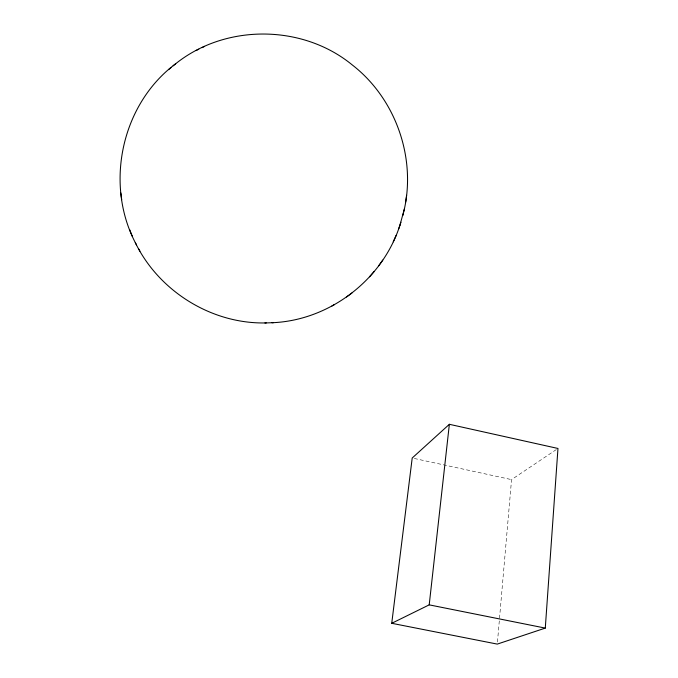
<?xml version="1.0" encoding="UTF-8"?>
<svg xmlns="http://www.w3.org/2000/svg" width="678" height="678" viewBox="0 0 678 678"><rect width="100%" height="100%" fill="white"/><g stroke="black" fill="none" stroke-linecap="round" stroke-linejoin="round"><path stroke-width="0.51" stroke-dasharray="3.39 2.54" d="M497.466 641.99L511.551 479.617L557.969 448.463M414.275 458.472L511.551 479.617"/><path stroke-width="1.02" d="M545.282 628.099L557.969 448.463L449.361 424.301L412.207 458.014L391.74 623.294L497.288 644.1L545.282 628.099L429.208 604.861L391.74 623.294M403.664 212.061C416.792 158.516 395.85 98.7 352.272 64.944C301.854 23.527 223.028 23.645 173.127 65.851M429.208 604.861L449.361 424.301M405.656 202.154L406.588 195.298M399.834 225.52L404.435 208.773M402.842 215.57L403.613 212.273M271.98 322.736C329.194 320.541 382.239 280.082 399.791 225.638M398.672 228.927L400.944 222.231M393.223 241.843L396.121 235.41M378.705 265.759L382.748 260.089M372.019 273.946L374.231 271.437M369.527 276.81L371.714 274.319M175.695 63.74C121.099 104.404 104.005 185.382 136.524 244.928M168.559 69.648L171.187 67.478M346.526 296.989L348.933 295.227M349.492 294.794L351.933 293.006M331.94 305.998L334.33 304.651M196.069 50.562L198.764 49.231M202.027 47.646L204.612 46.375M135.303 242.656C159.008 291.421 211.917 324.27 266.251 322.923M264.912 322.965L273.488 322.677M138.77 249.055L139.914 251.199M129.583 229.511L132.244 236.139M120.82 192.942L121.252 196.196M121.277 196.484L121.701 199.696"/></g></svg>
